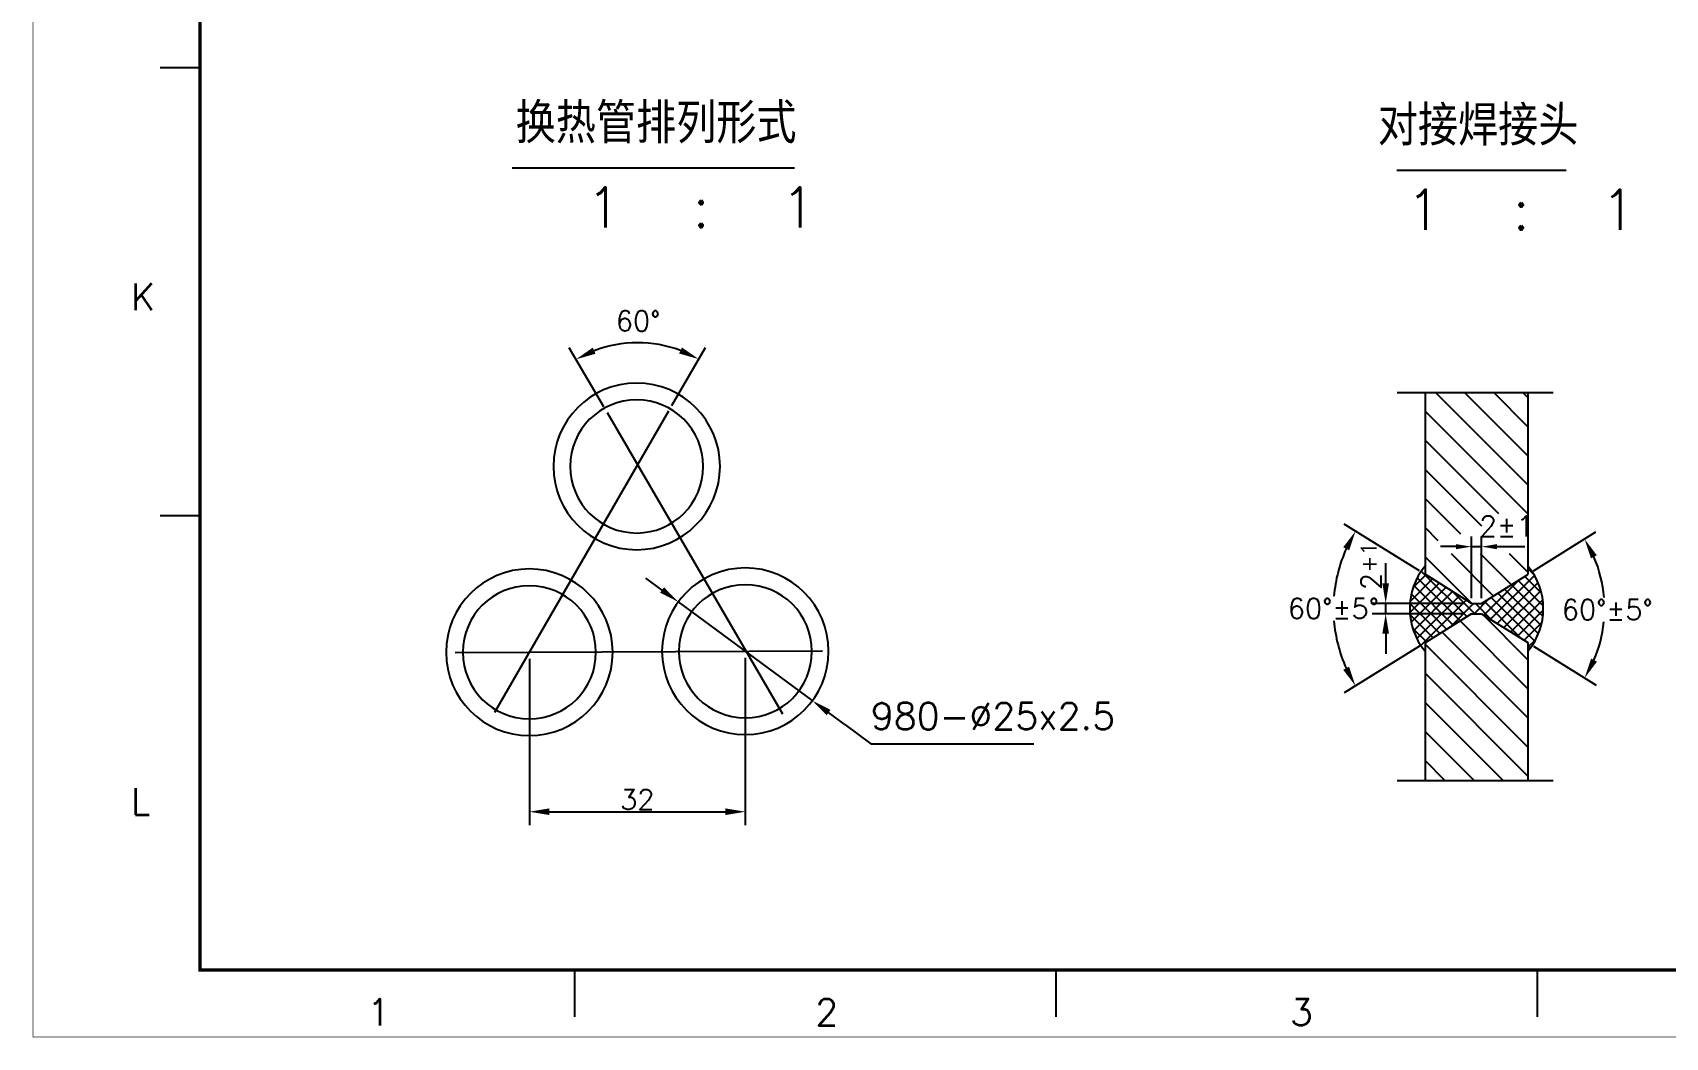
# Model space of a CAD drawing. Extents: x 49444 to 186345, y 41039 to 59803.
# Drawn here: x 77334 to 80997, y 45007 to 47261 of the extents above; entities that cross this region are included whole.
import ezdxf
from ezdxf.enums import TextEntityAlignment as Align

# ---------------------------------------------------------------- set-up
doc = ezdxf.new("R2010")
doc.units = 0
doc.header["$LTSCALE"] = 60
doc.header["$MEASUREMENT"] = 0
doc.header["$PDMODE"] = 3
doc.header["$PDSIZE"] = 0.001
doc.layers.get('0').update_dxf_attribs({"linetype": 'CONTINUOUS'})
doc.layers.get('DEFPOINTS').update_dxf_attribs({"linetype": 'CONTINUOUS'})
doc.styles.get("Standard").update_dxf_attribs({"font": 'txt.shx', "bigfont": 'hztxt.shx'})
doc.dimstyles.get("Standard").update_dxf_attribs({"dimtxt": 0.18, "dimasz": 0.18, "dimexe": 0.18, "dimexo": 0.0625, "dimgap": 0.09, "dimtad": 0, "dimtih": 1, "dimtoh": 1, "dimdec": 4, "dimzin": 0, "dimdsep": 46, "dimtxsty": 'Standard', "dimcen": 0.09, "dimadec": 0, "dimazin": 0, "dimtfac": 1, "dimtdec": 4, "dimtofl": 0, "dimtmove": 0, "dimatfit": 3, "dimfxl": 0, "dimtolj": 1, "dimtzin": 0, "dimarcsym": 0})
doc.dimstyles.new('STANDARD$0', dxfattribs={"dimtxt": 3, "dimasz": 3, "dimexe": 2, "dimexo": 1, "dimgap": 0.5, "dimtad": 1, "dimdec": 0, "dimzin": 0, "dimdsep": 46, "dimtxsty": 'Standard', "dimcen": 1, "dimclrd": 256, "dimclre": 256, "dimclrt": 256, "dimadec": 0, "dimazin": 0, "dimtfac": 1.5, "dimtdec": 3, "dimtix": 1, "dimtmove": 0, "dimatfit": 2, "dimfxl": 0, "dimtolj": 1, "dimarcsym": 0})

# ---------------------------------------------------------------- blocks, each defined once
blk = doc.blocks.new('*D44')
at = {"color": 0, "lineweight": -2}
for p, q in [((78746, 46010.3), (78709.8, 46037)), ((78782.3, 45983.7), (79083.4, 45762)), ((79155.9, 45708.7), (79119.6, 45735.4))]:
    blk.add_line(p, q, dxfattribs=at)
at = {"color": 0}
for points in [[(78750.5, 46016.4), (78741.6, 46004.3), (78782.3, 45983.7)], [(79124.1, 45741.4), (79115.2, 45729.3), (79083.4, 45762)]]:
    blk.add_solid(points, dxfattribs=at)
at = {"layer": 'DEFPOINTS', "color": 0}
for p in [(78782.3, 45983.7), (79083.4, 45762)]:
    blk.add_point(p, dxfattribs=at)
blk = doc.blocks.new('*D40')
at = {"color": 0, "lineweight": -2}
for p, q in [((78615.1, 46421.4), (78537.9, 46553.8)), ((78768.3, 46424.6), (78843.2, 46554.5))]:
    blk.add_line(p, q, dxfattribs=at)
blk.add_arc((78691.1, 46291), 274.2, 69.4121, 110.8162, dxfattribs=at)
at = {"color": 0}
for points in [[(78596.9, 46540.5), (78590.4, 46554.1), (78553, 46527.9)], [(78790.8, 46554.5), (78784.3, 46540.9), (78828.2, 46528.5)]]:
    blk.add_solid(points, dxfattribs=at)
at = {"layer": 'DEFPOINTS', "color": 0}
for p in [(78642.8, 46560.9), (78760.8, 46411.6), (78622.6, 46408.5), (78370.3, 45735.4), (79016.4, 45732.8)]:
    blk.add_point(p, dxfattribs=at)
at = {"color": 0, "insert": (78692.5, 46613.9), "char_height": 45, "attachment_point": 5, "rotation": 359.7621}
blk.add_mtext('\\A1;60°', dxfattribs=at)
blk = doc.blocks.new('*D39')
at = {"lineweight": -2}
for p, q in [((78448.4, 45855.6), (78448.4, 45482.9)), ((78932.8, 45857.8), (78932.8, 45482.9)), ((78493.4, 45512.9), (78887.8, 45512.9))]:
    blk.add_line(p, q, dxfattribs=at)
for points in [[(78493.4, 45520.4), (78493.4, 45505.4), (78448.4, 45512.9)], [(78887.8, 45520.4), (78887.8, 45505.4), (78932.8, 45512.9)]]:
    blk.add_solid(points)
at = {"layer": 'DEFPOINTS', "color": 0}
for p in [(78448.4, 45870.6), (78932.8, 45872.8), (78932.8, 45512.9)]:
    blk.add_point(p, dxfattribs=at)
at = {"insert": (78690.6, 45540.2), "char_height": 45, "attachment_point": 5}
blk.add_mtext('\\A1;32', dxfattribs=at)
blk = doc.blocks.new('*D45')
at = {"color": 0, "lineweight": -2}
for p, q in [((80701.5, 46053.2), (80841.3, 46140.5)), ((80701.5, 45884.4), (80841.5, 45797.2))]:
    blk.add_line(p, q, dxfattribs=at)
for start, end in [(4.8512, 23.2342), (336.833, 354.1727)]:
    blk.add_arc((80566.4, 45968.7), 294.2, start, end, dxfattribs=at)
at = {"color": 0}
for points in [[(80830, 46081.3), (80843.3, 46088.2), (80815.8, 46124.6)], [(80843.5, 45849.5), (80830.2, 45856.4), (80816, 45813)]]:
    blk.add_solid(points, dxfattribs=at)
at = {"layer": 'DEFPOINTS', "color": 0}
for p in [(80688.8, 46045.2), (80855.4, 46023.3), (80584.9, 45980.2), (80584.9, 45957.1), (80688.8, 45892.3)]:
    blk.add_point(p, dxfattribs=at)
at = {"color": 0, "insert": (80866.7, 45966.2), "char_height": 45, "attachment_point": 5}
blk.add_mtext('\\A1;60%%d±5%%d', dxfattribs=at)
blk = doc.blocks.new('*X9')
at = {"color": 0}
for p, q in [((348.74, 98.15), (330.77, 116.12)), ((348.74, 103.81), (336.43, 116.12)), ((348.74, 109.46), (342.09, 116.12)), ((348.74, 115.12), (347.74, 116.12)), ((348.71, 92.53), (328.74, 112.49)), ((343.05, 92.53), (328.74, 106.84)), ((339.78, 90.14), (328.74, 101.18)), ((335.7, 88.57), (328.74, 95.52)), ((331.29, 87.32), (328.74, 89.86)), ((337.81, 75.14), (328.74, 84.21)), ((342.04, 76.57), (333.86, 84.75)), ((345.52, 78.75), (339.51, 84.75)), ((348.74, 81.18), (345.17, 84.75)), ((348.74, 64.21), (339.93, 73.02)), ((348.74, 58.55), (335.54, 71.75)), ((348.74, 47.24), (328.74, 67.24)), ((348.74, 52.89), (332.07, 69.57)), ((348.74, 41.58), (328.74, 61.58)), ((343.93, 40.73), (328.74, 55.92)), ((338.28, 40.73), (328.74, 50.27)), ((332.62, 40.73), (328.74, 44.61))]:
    blk.add_line(p, q, dxfattribs=at)
blk = doc.blocks.new('*X8')
at = {"color": 0}
for p, q in [((325.84, 75.53), (330.21, 79.9)), ((326.43, 78.24), (328.91, 80.72)), ((335.54, 71.75), (327.21, 80.08)), ((336.84, 72.57), (328, 81.41)), ((340.16, 72.88), (346.89, 79.6)), ((341.47, 72.06), (350, 80.59)), ((351.71, 74.68), (346.82, 79.56)), ((351.37, 77.14), (348.13, 80.38)), ((349.95, 80.68), (348.74, 81.89)), ((348.74, 81.46), (349.16, 81.87)), ((325.79, 73.35), (331.51, 79.08)), ((326.04, 71.48), (332.81, 78.25)), ((332.94, 70.11), (326.08, 76.97)), ((326.5, 69.82), (334.11, 77.43)), ((334.24, 70.93), (326.56, 78.61)), ((327.14, 68.33), (335.41, 76.61)), ((338.4, 73.14), (334.09, 77.45)), ((350.08, 67.82), (341.6, 76.3)), ((342.78, 71.25), (350.7, 79.17)), ((350.77, 69.26), (342.91, 77.11)), ((344.08, 70.43), (351.25, 77.6)), ((351.29, 70.85), (344.21, 77.93)), ((351.63, 72.63), (345.52, 78.75)), ((331.63, 69.3), (325.8, 75.13)), ((330.33, 68.48), (325.82, 72.99)), ((327.91, 66.99), (336.71, 75.79)), ((333.53, 70.49), (338.18, 75.14)), ((338.3, 73.14), (341.23, 76.07)), ((341.81, 71.85), (338.52, 75.14)), ((347.44, 68.34), (340.3, 75.48)), ((345.39, 69.62), (351.61, 75.84)), ((346.7, 68.8), (351.71, 73.82)), ((329.03, 67.66), (326.33, 70.36)), ((348, 67.99), (351.43, 71.42)), ((348.74, 66.61), (350.22, 68.09)), ((349.25, 66.53), (348.74, 67.04))]:
    blk.add_line(p, q, dxfattribs=at)
blk = doc.blocks.new('*D43')
at = {"lineweight": -2}
for p, q in [((80369.5, 46025.2), (80369.5, 46070.2)), ((80546.8, 45980.2), (80339.5, 45980.2)), ((80369.5, 45957.1), (80369.5, 45980.2)), ((80546.8, 45957.1), (80339.5, 45957.1)), ((80369.5, 45912.1), (80369.5, 45867.1))]:
    blk.add_line(p, q, dxfattribs=at)
for points in [[(80362, 46025.2), (80377, 46025.2), (80369.5, 45980.2)], [(80362, 45912.1), (80377, 45912.1), (80369.5, 45957.1)]]:
    blk.add_solid(points)
at = {"layer": 'DEFPOINTS', "color": 0}
for p in [(80369.5, 45980.2), (80561.8, 45980.2), (80561.8, 45957.1)]:
    blk.add_point(p, dxfattribs=at)
at = {"insert": (80336.8, 46029.2), "char_height": 45, "attachment_point": 5, "rotation": 90}
blk.add_mtext('\\A1;2', dxfattribs=at)
blk = doc.blocks.new('*D42')
at = {"color": 0, "lineweight": -2}
for p, q in [((80445.1, 46053.2), (80276.7, 46158.4)), ((80445.1, 45884.4), (80276.4, 45779.3))]:
    blk.add_line(p, q, dxfattribs=at)
for start, end in [(155.8599, 175.179), (184.7535, 204.0728)]:
    blk.add_arc((80580.3, 45968.7), 328, start, end, dxfattribs=at)
at = {"color": 0}
for points in [[(80274.3, 46106.4), (80287.6, 46099.3), (80302.1, 46142.5)], [(80287.4, 45838.4), (80274.2, 45831.4), (80301.9, 45795.1)]]:
    blk.add_solid(points, dxfattribs=at)
at = {"layer": 'DEFPOINTS', "color": 0}
for p in [(80457.8, 46045.2), (80257.9, 46029.5), (80561.8, 45980.2), (80561.8, 45957.1), (80457.8, 45892.3)]:
    blk.add_point(p, dxfattribs=at)
at = {"color": 0, "insert": (80252.2, 45968.9), "char_height": 45, "attachment_point": 5}
blk.add_mtext('\\A1;60%%d±5%%d', dxfattribs=at)

msp = doc.modelspace()

# ---------------------------------------------------------------- linework, layer by layer
for p, q in [((78410.14949, 46957.735048), (79043.250575, 46957.735048)), ((80394.543599, 46952.485768), (80774.74741, 46952.485768)), ((78760.757289, 46411.595012), (78370.33354, 45735.361244)), ((78622.642798, 46408.481665), (79016.353092, 45732.787159)), ((79106.248532, 45872.916719), (78282.064476, 45869.177294)), ((79155.881217, 45708.681733), (79214.3895, 45665.55584)), ((79214.3895, 45665.55584), (79580.352092, 45665.55584))]:
    msp.add_line(p, q)
at = {"color": 0, "linetype": 'ByBlock'}
for p, q in [((80561.758442, 45991.78852), (80561.758442, 46130.701547)), ((80584.858442, 45991.78852), (80584.858442, 46130.701547)), ((80527.108442, 46107.601547), (80492.458442, 46107.601547)), ((80561.758442, 46107.601547), (80584.858442, 46107.601547)), ((80619.508442, 46107.601547), (80681.773908, 46107.601547))]:
    msp.add_line(p, q, dxfattribs=at)
at = {"const_width": 1.5}
msp.add_lwpolyline([(77334.736803, 57622.422896), (77334.736803, 45007.422896), (86244.736803, 45007.422896), (86244.736803, 57622.422896), (77334.736803, 57622.422896, 1.9635677679)], format="xyb", dxfattribs=at)
for points, const_width in [([(77709.736803, 57472.422896), (77709.736803, 45157.422896), (86094.736803, 45157.422896), (86094.736803, 57472.422896), (77709.736803, 57472.422896)], 7.5), ([(77709.736803, 47182.422896), (77619.736803, 47182.422896)], 4.5), ([(77709.736803, 46177.422896), (77619.736803, 46177.422896)], 4.5), ([(78549.736803, 45157.422896), (78549.736803, 45052.422896)], 4.5), ([(79629.736803, 45157.422896), (79629.736803, 45052.422896)], 4.5), ([(80709.736803, 45157.422896), (80709.736803, 45052.422896)], 4.5)]:
    msp.add_lwpolyline(points, dxfattribs=dict(const_width=const_width))
for points in [[(78689.206869, 46100.726106, 1), (78689.206869, 46474.605996, 1)], [(78689.206869, 46138.226106, 1), (78689.206869, 46437.105996, 1)], [(78448.418259, 45683.668011, 1), (78448.418259, 46057.547901, 1)], [(78932.842074, 45685.904136, 1), (78932.842074, 46059.784026, 1)], [(78448.418259, 45721.168011, 1), (78448.418259, 46020.047901, 1)], [(78932.842074, 45723.404136, 1), (78932.842074, 46022.284026, 1)]]:
    msp.add_lwpolyline(points, format="xyb", close=True)
for points in [[(80395.362663, 46453.597669), (80745.057254, 46453.597669)], [(80457.808443, 46453.597673), (80457.808443, 46045.986751)], [(80688.808443, 46453.597673), (80688.808443, 46045.210417)], [(80561.758443, 45980.238526), (80457.808443, 46045.986751)], [(80584.858443, 45980.238526), (80688.808443, 46045.210417)], [(80561.758443, 45980.238526), (80584.858443, 45980.238526)], [(80561.758443, 45957.138526), (80457.808443, 45891.767224)], [(80561.758443, 45957.138526), (80584.858443, 45957.138526)], [(80584.858443, 45957.138526), (80688.808443, 45892.336211)], [(80457.808443, 45891.767224), (80457.808443, 45582.890783)], [(80688.808443, 45892.336211), (80688.808443, 45582.890783)], [(80395.362663, 45582.890779), (80745.057254, 45582.890779)], [(77709.736805, 45157.422895), (78864.736805, 45157.422895)]]:
    msp.add_lwpolyline(points)
for points in [[(80457.808443, 46064.19536, 0.359897), (80457.808443, 45873.181691, 3.832522)], [(80688.808443, 45873.181691, 0.359897), (80688.808443, 46064.19536, 0.690929)]]:
    msp.add_lwpolyline(points, format="xyb")
at = {"color": 0, "linetype": 'ByBlock'}
for p in [(80584.858442, 46107.601547), (80561.758442, 45980.23852), (80584.858442, 45980.23852)]:
    msp.add_point(p, dxfattribs=at)
for points in [[(80527.108442, 46113.376547), (80527.108442, 46101.826547), (80561.758442, 46107.601547)], [(80619.508442, 46113.376547), (80619.508442, 46101.826547), (80584.858442, 46107.601547)]]:
    msp.add_solid(points, dxfattribs=at)

# ---------------------------------------------------------------- block references
at = {"xscale": 11.55, "yscale": 11.55, "zscale": 11.55}
for name in ['*X9', '*X8']:
    msp.add_blockref(name, (76660.830361, 45112.410861), dxfattribs=at)

# ---------------------------------------------------------------- texts
for s, height, p in [('换热管排列形式', 90, (78417.716489, 47012.753279)), ('对接焊接头', 90, (80351.90468, 47007.504)), ('1  :  1', 90, (78576.731537, 46823.955395)), ('1  :  1', 90, (80416.520764, 46818.706115)), ('K', 60, (77554.412882, 46638.042595)), ('980-%%c25x2.5', 60, (79214.567975, 45697.401708)), ('L', 60, (77554.412882, 45505.542595)), ('1', 60, (78084.736803, 45033.042595)), ('2', 60, (79089.736803, 45033.042595)), ('3', 60, (80154.736803, 45033.042595))]:
    msp.add_text(s, height=height).set_placement(p)
at = {"color": 0, "linetype": 'ByBlock'}
msp.add_text('2±1', height=46.2, dxfattribs=at).set_placement((80640.902826, 46153.801547), align=Align.MIDDLE_CENTER)
msp.add_text('+1', height=34.65, rotation=90).set_placement((80349.007418, 46049.35402))

# ---------------------------------------------------------------- dimensions: what is measured, and where the dimension line sits
dim = msp.add_angular_dim_2l(base=(78642.775034, 46560.919374), line1=((78622.642798, 46408.481665), (79016.353092, 45732.787159)), line2=((78760.757289, 46411.595012), (78370.33354, 45735.361244)), dimstyle='Standard', override={"dimscale": 15, "dimtxt": 3, "dimasz": 3, "dimexe": 2, "dimexo": 1, "dimgap": 0.1, "dimtad": 1, "dimtih": 0, "dimtoh": 0, "dimdec": 0, "dimcen": 3, "dimtdec": 0, "dimtofl": 1, "dimtmove": 2})
dim.commit()
dim.dimension.update_dxf_attribs({"geometry": '*D40', "text_midpoint": (78692.454556, 46613.850464), "dimtype": 162})
dim = msp.add_angular_dim_2l(base=(80257.941075, 46029.525845), line1=((80561.758442, 45980.23852), (80457.808442, 46045.210418)), line2=((80561.758442, 45957.13852), (80457.808442, 45892.336213)), text='60%%d±5%%d', dimstyle='Standard', override={"dimscale": 15, "dimtxt": 3, "dimasz": 3, "dimexe": 2, "dimexo": 1, "dimgap": 0.1, "dimtad": 1, "dimdec": 0, "dimcen": 3, "dimtdec": 0, "dimtofl": 1, "dimtmove": 2})
dim.commit()
dim.dimension.update_dxf_attribs({"geometry": '*D42', "text_midpoint": (80252.247119, 45968.865973)})
dim = msp.add_angular_dim_2l(base=(80855.447209, 46023.252462), line1=((80584.858442, 45980.23852), (80688.808442, 46045.210418)), line2=((80584.858442, 45957.13852), (80688.808442, 45892.336213)), text='60%%d±5%%d', dimstyle='Standard', override={"dimscale": 15, "dimtxt": 3, "dimasz": 3, "dimexe": 2, "dimexo": 1, "dimgap": 0.1, "dimtad": 1, "dimdec": 0, "dimcen": 3, "dimtdec": 0, "dimtofl": 1, "dimtmove": 2})
dim.commit()
dim.dimension.update_dxf_attribs({"geometry": '*D45', "text_midpoint": (80866.690236, 45966.178148), "dimtype": 162})
dim = msp.add_linear_dim(base=(80369.519159, 45980.23852), p1=(80561.758442, 45957.13852), p2=(80561.758442, 45980.23852), angle=90, text='2', dimstyle='STANDARD$0', override={"dimscale": 15, "dimgap": 0.1, "dimcen": 3, "dimtdec": 0, "dimtmove": 2, "dimatfit": 3})
dim.commit()
dim.dimension.update_dxf_attribs({"geometry": '*D43', "text_midpoint": (80336.822689, 46029.2243), "dimtype": 160})
dim = msp.add_diameter_dim_2p(p1=(78782.286244, 45983.656923), p2=(79083.397913, 45762.031247), text=' ', dimstyle='Standard', override={"dimscale": 15, "dimtxt": 3, "dimasz": 3, "dimexe": 2, "dimexo": 1, "dimgap": 0.1, "dimtad": 1, "dimtih": 0, "dimtoh": 0, "dimdec": 0, "dimcen": 3, "dimtdec": 0, "dimtofl": 1, "dimtmove": 2})
dim.commit()
dim.dimension.update_dxf_attribs({"geometry": '*D44', "text_midpoint": (79155.881217, 45708.681733)})
dim = msp.add_linear_dim(base=(78932.842074, 45512.868586), p1=(78448.418259, 45870.607961), p2=(78932.842074, 45872.844086), text='32', dimstyle='STANDARD$0', override={"dimscale": 15, "dimgap": 0.1, "dimcen": 3, "dimtdec": 0, "dimtmove": 2, "dimatfit": 3})
dim.commit()
dim.dimension.update_dxf_attribs({"geometry": '*D39', "text_midpoint": (78690.630167, 45540.243586)})

doc.saveas('drawing.dxf')
